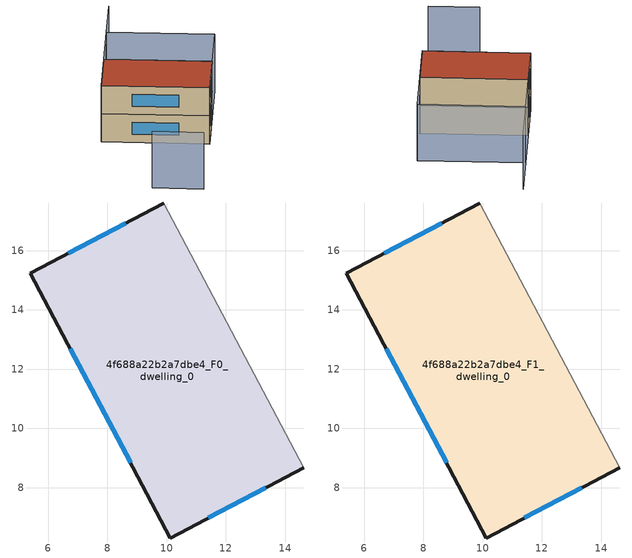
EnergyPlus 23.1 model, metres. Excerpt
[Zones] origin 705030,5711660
4f688a22b2a7dbe4_F0_dwelling_0
 floor ground (EU_floor_Construction): 9.9,17.6 14.62,8.67 10.13,6.3 5.4,15.23 z0
 wall outside (EU_wall_Construction): 9.9,17.6 5.4,15.23 10.13,6.3 14.62,8.67 z0:3
 wall adiabatic (EU_wall_Construction): 14.62,8.67 9.9,17.6 z0:3
 window (EU_Window_Construction): 8.62,16.93 6.68,15.9 / 11.41,6.97 13.34,8 / 6.74,12.68 8.78,8.84 z0.85:2.15
4f688a22b2a7dbe4_F1_dwelling_0
 floor to 4f688a22b2a7dbe4_F0_dwelling_0 (EU_floor_Construction): 9.9,17.6 14.62,8.67 10.13,6.3 5.4,15.23 z3
 wall outside (EU_wall_Construction): 9.9,17.6 5.4,15.23 10.13,6.3 14.62,8.67 z3:6
 wall adiabatic (EU_wall_Construction): 14.62,8.67 9.9,17.6 z3:6
 window (EU_Window_Construction): 8.62,16.93 6.68,15.9 / 11.41,6.97 13.34,8 / 6.74,12.68 8.78,8.84 z3.85:5.15
 roof outside (EU_roof_Construction): 14.62,8.67 9.9,17.6 5.4,15.23 10.13,6.3 z6
shading: 0.19,6.69 2.41,2.4 / 19.22,11.09 14.49,20.03 / 14.63,8.67 9.9,17.6 / 9.9,17.6 14.49,20.03 / 14.49,20.03 19.22,11.1 / 19.22,11.1 14.63,8.67 / 14.49,20.03 18.93,22.38 z0:6
[Building]
EU S2 Campaign: North Axis=0; Terrain=City; Solar Distribution=FullExterior
[Site:Location]
London: Latitude=51.5; Longitude=-0.5; Time Zone=0; Elevation=25
[SizingPeriod:WeatherFileDays]
AnnualSizingPeriod: Begin Month=1; Begin Day of Month=1; End Month=12; End Day of Month=31; Day of Week for Start Day=Monday; Use Weather File Daylight Saving Period=No; Use Weather File Rain and Snow Indicators=No
[MATERIAL]
EU_InternalMass_Material: Roughness=MediumRough; Thickness=0.1; Conductivity=1; Density=1800; Specific Heat=900; Thermal Absorptance=0.9; Solar Absorptance=0.7; Visible Absorptance=0.7
[MATERIAL:NOMASS] Roughness=MediumRough; Thermal Absorptance=0.9; Solar Absorptance=0.7; Visible Absorptance=0.7
Name | Thermal Resistance
EU_wall_NoMass | 0.71061
EU_roof_NoMass | 2.41608
EU_floor_NoMass | 1.75078
[WINDOWMATERIAL:SIMPLEGLAZINGSYSTEM]
EU_Window_SimpleGlazing: UFactor=2.64892; Solar Heat Gain Coefficient=0.76; Visible Transmittance=0.76
[CONSTRUCTION]
EU_wall_Construction: EU_wall_NoMass
EU_roof_Construction: EU_roof_NoMass
EU_floor_Construction: EU_floor_NoMass
EU_Window_Construction: EU_Window_SimpleGlazing
EU_InternalMass_Construction: EU_InternalMass_Material
[ZONE] Type=1; Multiplier=1; Ceiling Height=autocalculate; Volume=154.252; Floor Area=autocalculate; Part of Total Floor Area=Yes
4f688a22b2a7dbe4_F0_dwelling_0; 4f688a22b2a7dbe4_F1_dwelling_0
[INTERNALMASS] Construction=EU_InternalMass_Construction; Surface Area=51.4174
Name | Zone or ZoneList
4f688a22b2a7dbe4_F0_dwelling_0_EU_InternalMass | 4f688a22b2a7dbe4_F0_dwelling_0
4f688a22b2a7dbe4_F1_dwelling_0_EU_InternalMass | 4f688a22b2a7dbe4_F1_dwelling_0
[OTHEREQUIPMENT] Fuel Type=Electricity; Design Level Calculation Method=Watts/Area; Power per Zone Floor Area=1; Fraction Latent=0; Fraction Radiant=0; Fraction Lost=0; Carbon Dioxide Generation Rate=0; EndUse Subcategory=EU_Step8_InternalGains
Name | Zone or ZoneList or Space or SpaceList | Schedule
EU_Step8_InternalGain_4f688a22b2a7dbe4_F0_dwelling_0_f000 | 4f688a22b2a7dbe4_F0_dwelling_0 | EU_Step8_GainSchedule_4f688a22b2a7dbe4_F0_dwelling_0_f000
EU_Step8_InternalGain_4f688a22b2a7dbe4_F1_dwelling_0_f000 | 4f688a22b2a7dbe4_F1_dwelling_0 | EU_Step8_GainSchedule_4f688a22b2a7dbe4_F1_dwelling_0_f000
[ZONEVENTILATION:DESIGNFLOWRATE] Schedule=EU_AlwaysOn; Design Flow Rate Calculation Method=AirChanges/Hour; Air Changes per Hour=0.496673; Ventilation Type=Natural; Fan Pressure Rise=0; Fan Total Efficiency=1; Constant Term Coefficient=1; Temperature Term Coefficient=0; Velocity Term Coefficient=0; Velocity Squared Term Coefficient=0; Minimum Indoor Temperature=-100; Maximum Indoor Temperature=100; Delta Temperature=-100; Minimum Outdoor Temperature=-100; Maximum Outdoor Temperature=100; Maximum Wind Speed=40
Name | Zone or ZoneList or Space or SpaceList
EU_ConstantAir_4f688a22b2a7dbe4_F0_dwelling_0 | 4f688a22b2a7dbe4_F0_dwelling_0
EU_ConstantAir_4f688a22b2a7dbe4_F1_dwelling_0 | 4f688a22b2a7dbe4_F1_dwelling_0
[HVACTEMPLATE:THERMOSTAT] Constant Heating Setpoint=20; Constant Cooling Setpoint=50
EU_HeatOnly_4f688a22b2a7dbe4_F0_dwelling_0; EU_HeatOnly_4f688a22b2a7dbe4_F1_dwelling_0
[HVACTEMPLATE:ZONE:IDEALLOADSAIRSYSTEM] System Availability Schedule=EU_AlwaysOn; Maximum Heating Supply Air Temperature=50; Minimum Cooling Supply Air Temperature=13; Maximum Heating Supply Air Humidity Ratio=0.0156; Minimum Cooling Supply Air Humidity Ratio=0.0077; Heating Limit=NoLimit; Cooling Limit=NoLimit; Heating Availability Schedule=EU_AlwaysOn; Cooling Availability Schedule=EU_CoolingOff; Dehumidification Control Type=ConstantSensibleHeatRatio; Cooling Sensible Heat Ratio=0.7; Dehumidification Setpoint=60; Humidification Control Type=None; Humidification Setpoint=30; Outdoor Air Method=None; Outdoor Air Flow Rate per Person=0.00944; Outdoor Air Flow Rate per Zone Floor Area=0; Outdoor Air Flow Rate per Zone=0; Demand Controlled Ventilation Type=None; Outdoor Air Economizer Type=NoEconomizer; Heat Recovery Type=None; Sensible Heat Recovery Effectiveness=0.7; Latent Heat Recovery Effectiveness=0.65
Name | Template Thermostat
4f688a22b2a7dbe4_F0_dwelling_0 | EU_HeatOnly_4f688a22b2a7dbe4_F0_dwelling_0
4f688a22b2a7dbe4_F1_dwelling_0 | EU_HeatOnly_4f688a22b2a7dbe4_F1_dwelling_0
[SIZING:ZONE] Zone Cooling Design Supply Air Temperature Input Method=SupplyAirTemperature; Zone Cooling Design Supply Air Temperature=13; Zone Heating Design Supply Air Temperature Input Method=SupplyAirTemperature; Zone Heating Design Supply Air Temperature=50; Zone Cooling Design Supply Air Humidity Ratio=0.008; Zone Heating Design Supply Air Humidity Ratio=0.008; Cooling Design Air Flow Method=DesignDay; Cooling Design Air Flow Rate=0; Cooling Minimum Air Flow per Zone Floor Area=0.000762; Cooling Minimum Air Flow=0; Cooling Minimum Air Flow Fraction=0.2; Heating Design Air Flow Method=DesignDay; Heating Design Air Flow Rate=0; Heating Maximum Air Flow per Zone Floor Area=0.002032; Heating Maximum Air Flow=0.141576; Heating Maximum Air Flow Fraction=0.3; Account for Dedicated Outdoor Air System=No; Dedicated Outdoor Air System Control Strategy=NeutralSupplyAir; Dedicated Outdoor Air Low Setpoint Temperature for Design=autosize; Dedicated Outdoor Air High Setpoint Temperature for Design=autosize; Zone Load Sizing Method=Sensible Load Only No Latent Load; Zone Latent Cooling Design Supply Air Humidity Ratio Input Method=HumidityRatioDifference; Zone Cooling Design Supply Air Humidity Ratio Difference=0.005; Zone Latent Heating Design Supply Air Humidity Ratio Input Method=HumidityRatioDifference; Zone Humidification Design Supply Air Humidity Ratio Difference=0.005
4f688a22b2a7dbe4_F0_dwelling_0; 4f688a22b2a7dbe4_F1_dwelling_0
[SCHEDULE:CONSTANT]
Name | Hourly Value
EU_AlwaysOn | 1
EU_CoolingOff | 0
[SCHEDULE:FILE] Column Number=1; Rows to Skip at Top=0; Number of Hours of Data=8760; Column Separator=Comma; Interpolate to Timestep=No; Minutes per Item=60; Adjust Schedule for Daylight Savings=Yes
Name | File
EU_Step8_GainSchedule_4f688a22b2a7dbe4_F0_dwelling_0_f000 | ../../schedules/4f688a22b2a7dbe4/4f688a22b2a7dbe4_F0_dwelling_0_f000_gain.csv
EU_Step8_GainSchedule_4f688a22b2a7dbe4_F1_dwelling_0_f000 | ../../schedules/4f688a22b2a7dbe4/4f688a22b2a7dbe4_F1_dwelling_0_f000_gain.csv
